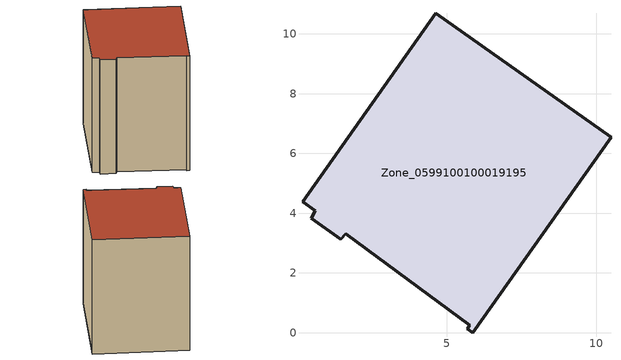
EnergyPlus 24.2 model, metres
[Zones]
Zone_0599100100019195
 floor ground (C_G): 0.46,3.82 0.59,4.07 0.17,4.39 4.62,10.69 10.49,6.53 5.87,0 5.69,0.13 5.77,0.24 1.62,3.32 1.44,3.13 z5.27
 wall outside (C_F): 10.49,6.53 4.62,10.69 0.17,4.39 0.59,4.07 0.46,3.82 1.44,3.13 1.62,3.32 5.77,0.24 5.69,0.13 5.87,0 10.49,6.53 z5.27:14.79
 roof outside (C_R): 1.62,3.32 5.77,0.24 5.69,0.13 5.87,0 10.49,6.53 4.62,10.69 0.17,4.39 0.59,4.07 0.46,3.82 1.44,3.13 z14.79
[BUILDING]
Pand.0599100100019195: North Axis=0; Terrain=City; Loads Convergence Tolerance Value=0.04; Temperature Convergence Tolerance Value=0.4; Solar Distribution=FullExterior; Maximum Number of Warmup Days=25; Minimum Number of Warmup Days=1
[Site:Location]
Rotterdam.The.Hague.AP_ZH_NLD Design_Conditions: Latitude=51.96; Longitude=4.45; Time Zone=1; Elevation=-4.5
[SITE:GROUNDTEMPERATURE:BUILDINGSURFACE]
18, 18, 18, 18, 18, 18, 18, 18, 18, 18, 18, 18
[MATERIAL] Thermal Absorptance=0.9; Solar Absorptance=0.7; Visible Absorptance=0.7
Name | Roughness | Thickness | Conductivity | Density | Specific Heat
G.TI.2015-2018 | MediumSmooth | 0.15 | 0.0428571 | 540 | 1210
F.TI.2015-2018 | Rough | 0.3 | 0.0666667 | 1920 | 840
R.TI.2015-2018 | MediumRough | 0.2 | 0.0333333 | 1500 | 1000
[CONSTRUCTION]
C_G: G.TI.2015-2018
C_F: F.TI.2015-2018
C_R: R.TI.2015-2018
[ZONE]
Zone_0599100100019195: Type=1; Multiplier=1; Ceiling Height=Autocalculate; Volume=Autocalculate; Floor Area=autocalculate; Part of Total Floor Area=Yes
[ZONEINFILTRATION:DESIGNFLOWRATE]
Infil_Zone_0599100100019195: Zone or ZoneList or Space or SpaceList=Zone_0599100100019195; Schedule=AlwaysOn; Design Flow Rate Calculation Method=Flow/Area; Flow Rate per Floor Area=0.0015; Constant Term Coefficient=1; Temperature Term Coefficient=0; Velocity Term Coefficient=0; Velocity Squared Term Coefficient=0
[HVACTEMPLATE:ZONE:IDEALLOADSAIRSYSTEM]
Zone_0599100100019195: Maximum Heating Supply Air Temperature=50; Minimum Cooling Supply Air Temperature=13; Maximum Heating Supply Air Humidity Ratio=0.0156; Minimum Cooling Supply Air Humidity Ratio=0.0077; Heating Limit=NoLimit; Cooling Limit=NoLimit; Dehumidification Control Type=ConstantSensibleHeatRatio; Cooling Sensible Heat Ratio=0.7; Dehumidification Setpoint=60; Humidification Control Type=None; Humidification Setpoint=30; Outdoor Air Method=None; Outdoor Air Flow Rate per Person=0.00944; Outdoor Air Flow Rate per Zone Floor Area=0; Outdoor Air Flow Rate per Zone=0; Demand Controlled Ventilation Type=None; Outdoor Air Economizer Type=NoEconomizer; Heat Recovery Type=None; Sensible Heat Recovery Effectiveness=0.7; Latent Heat Recovery Effectiveness=0.65
[ZONECONTROL:THERMOSTAT]
ThermostatControl_Zone_0599100100019195: Zone or ZoneList=Zone_0599100100019195; Control Type Schedule=DualSetpointControlType; Control 1=Thermostat_Zone_0599100100019195; Temperature Difference Between Cutout And Setpoint=0
[THERMOSTATSETPOINT:DUALSETPOINT]
Thermostat_Zone_0599100100019195: Heating Setpoint Temperature Schedule=HeatingSetpoint_Zone_0599100100019195; Cooling Setpoint Temperature Schedule=CoolingSetpoint_Zone_0599100100019195
[SCHEDULE:COMPACT]
HeatingSetpoint_Zone_0599100100019195: Through: 12/31, For: AllDays, Until: 24:00, 21
CoolingSetpoint_Zone_0599100100019195: Through: 12/31, For: AllDays, Until: 24:00, 24
DualSetpointControlType: Through: 12/31, For: AllDays, Until: 24:00, 4
AlwaysOn: Through: 12/31, For: AllDays, Until: 24:00, 1
